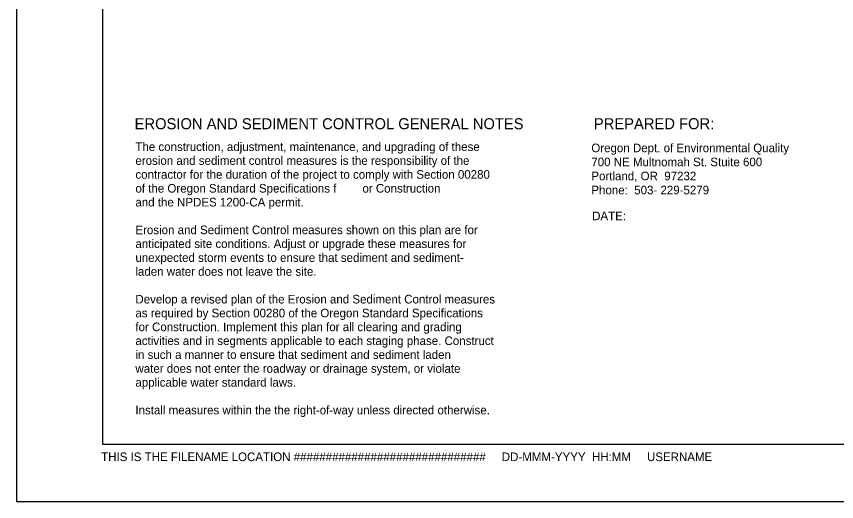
# Model space of a CAD drawing. Extents: x 0 to 1.42, y 0 to 0.92.
# Drawn here: x 0 to 0.595, y 0 to 0.352 of the extents above; entities that cross this region are included whole.
import ezdxf

# ---------------------------------------------------------------- set-up
doc = ezdxf.new("R2010")
doc.units = 0
for name, color, linetype in [('#plot_border', 7, 'Continuous'), ('#plot_shape', 7, 'Continuous'), ('P_EC_DESIGN_GeneralTx', 7, 'Continuous'), ('P_LDSC_DESIGN_GeneralTx', 7, 'Continuous'), ('P_ODOT_PLAN_Border', 7, 'Continuous')]:
    doc.layers.add(name, color=color, linetype=linetype)

msp = doc.modelspace()

# ---------------------------------------------------------------- linework, layer by layer
at = {"layer": '#plot_shape'}
msp.add_lwpolyline([(0, 0), (1.41667, 0), (1.41667, 0.91667), (0, 0.91667)], close=True, dxfattribs=at)
at = {"layer": 'P_ODOT_PLAN_Border'}
msp.add_lwpolyline([(0.0625, 0.04167), (1.39583, 0.04167), (1.39583, 0.875), (0.0625, 0.875)], close=True, dxfattribs=at)

# ---------------------------------------------------------------- texts
at = {"layer": '#plot_border'}
msp.add_text('THIS IS THE FILENAME LOCATION ##############################     DD-MMM-YYYY  HH:MM     USERNAME', height=0.00625, dxfattribs=at).set_placement((0.06153, 0.02939))
at = {"layer": 'P_EC_DESIGN_GeneralTx'}
for s, p in [('Oregon Dept. of Environmental Quality', (0.41737, 0.25359)), ('700 NE Multnomah St. Stuite 600', (0.41737, 0.2434)), ('Portland, OR  97232', (0.41737, 0.23321)), ('Phone:  503- 229-5279', (0.41737, 0.22303))]:
    msp.add_text(s, height=0.00625, dxfattribs=at).set_placement(p)
at = {"layer": 'P_LDSC_DESIGN_GeneralTx'}
for s, height, p in [('EROSION AND SEDIMENT CONTROL GENERAL NOTES', 0.008, (0.08582, 0.27027)), ('PREPARED FOR:', 0.008, (0.41922, 0.2703)), ('The construction, adjustment, maintenance, and upgrading of these ', 0.00625, (0.08639, 0.25446)), ('erosion and sediment control measures is the responsibility of the ', 0.00625, (0.08639, 0.2444)), ('contractor for the duration of the project to comply with Section 00280 ', 0.00625, (0.08639, 0.23434)), ('of the Oregon Standard Specifications f', 0.00625, (0.08639, 0.22428)), ('or Construction', 0.00625, (0.25118, 0.22428)), ('and the NPDES 1200-CA permit.', 0.00625, (0.08639, 0.21422)), ('DATE: ', 0.00625, (0.41795, 0.20423)), ('Erosion and Sediment Control measures shown on this plan are for ', 0.00625, (0.08639, 0.1941)), ('anticipated site conditions. Adjust or upgrade these measures for ', 0.00625, (0.08639, 0.18404)), ('unexpected storm events to ensure that sediment and sediment-', 0.00625, (0.08639, 0.17398)), ('laden water does not leave the site.', 0.00625, (0.08639, 0.16392)), ('Develop a revised plan of the Erosion and Sediment Control measures', 0.00625, (0.08639, 0.1438)), ('as required by Section 00280 of the Oregon Standard Specifications', 0.00625, (0.08639, 0.13374)), ('for Construction. Implement this plan for all clearing and grading ', 0.00625, (0.08639, 0.12368)), ('activities and in segments applicable to each staging phase. Construct', 0.00625, (0.08639, 0.11362)), ('in such a manner to ensure that sediment and sediment laden ', 0.00625, (0.08639, 0.10356)), ('water does not enter the roadway or drainage system, or violate ', 0.00625, (0.08639, 0.0935)), ('applicable water standard laws.', 0.00625, (0.08639, 0.08344)), ('Install measures within the the right-of-way unless directed otherwise.', 0.00625, (0.08639, 0.06332))]:
    msp.add_text(s, height=height, dxfattribs=at).set_placement(p)

doc.saveas('drawing.dxf')
